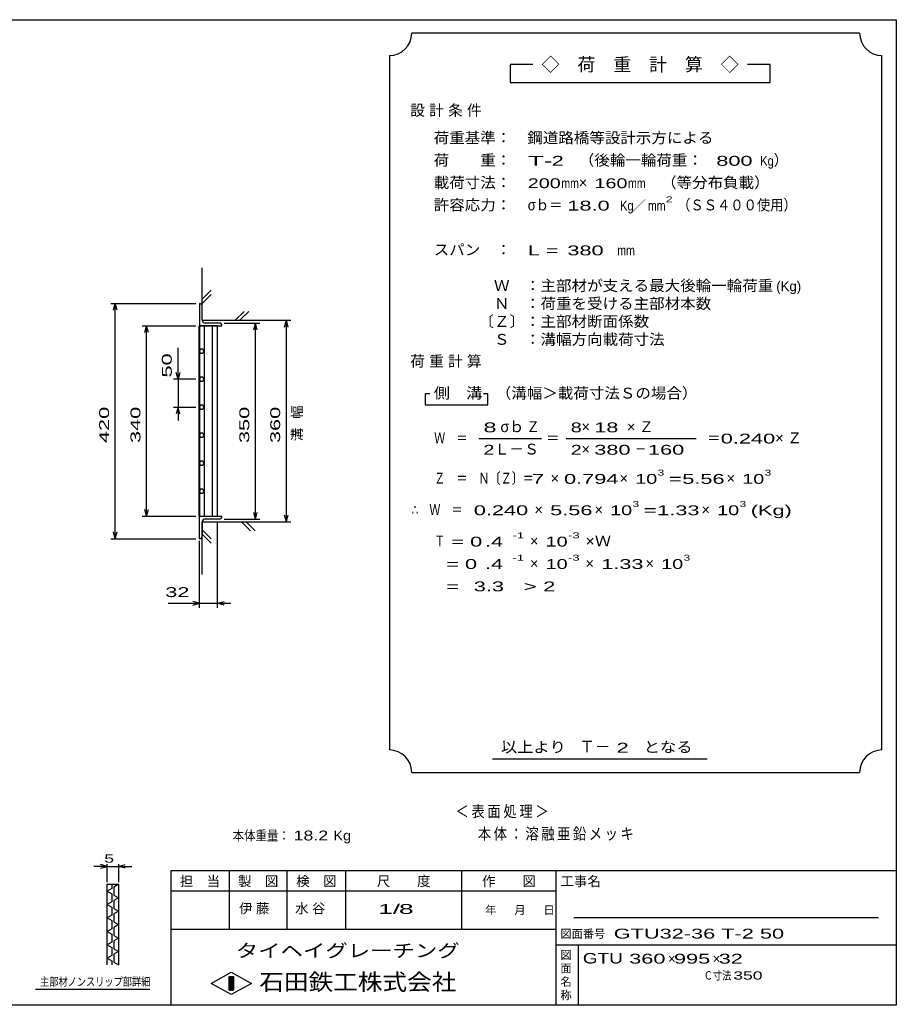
# Model space of a CAD drawing. Units: millimetres, scale not verified. Extents: x -1456 to 1385, y -1026 to 843.
# Drawn here: x -181 to 1385, y -917 to 843 of the extents above; entities that cross this region are included whole.
import ezdxf
from ezdxf.enums import TextEntityAlignment as Align

# ---------------------------------------------------------------- set-up
doc = ezdxf.new("R2010")
doc.units = ezdxf.units.MM
doc.header["$LTSCALE"] = 8
for name, color, linetype, lineweight in [('0_2', 150, 'Continuous', 25), ('16', 3, 'Continuous', 25), ('22', 4, 'Continuous', 25), ('24', 2, 'Continuous', 25), ('32', 4, 'Continuous', 25)]:
    doc.layers.add(name, color=color, linetype=linetype, lineweight=lineweight)
doc.styles.add('ベクトル', font='')
doc.styles.get('ベクトル').set_extended_font_data('ベクトル')

msp = doc.modelspace()

# ---------------------------------------------------------------- linework, layer by layer
at = {"layer": '0_2'}
for p, q in [((-1383.2, 842.8), (1384.8, 842.8)), ((1384.8, 842.8), (1384.8, -917.2)), ((1384.8, -677.2), (88.8, -677.2)), ((88.8, -677.2), (88.8, -917.2)), ((192.8, -677.2), (192.8, -781.2)), ((296.8, -781.2), (296.8, -677.2)), ((400.8, -677.2), (400.8, -781.2)), ((608.8, -781.2), (608.8, -677.2)), ((776.8, -677.2), (776.8, -917.2)), ((776.8, -713.2), (88.8, -713.2)), ((1352.8, -761.2), (808.8, -761.2)), ((88.8, -781.2), (776.8, -781.2)), ((776.8, -809.2), (1384.8, -809.2)), ((816.8, -917.2), (816.8, -809.2)), ((160.8, -878), (196.8, -858)), ((196.8, -858), (232.8, -878)), ((196.8, -898), (160.8, -878)), ((192.8, -866), (200.8, -866)), ((192.8, -890), (192.8, -866)), ((192.8, -866), (194.4, -866)), ((194.4, -866), (194.4, -890)), ((196, -890), (196, -866)), ((196, -866), (197.6, -866)), ((232.8, -878), (196.8, -898)), ((197.6, -866), (197.6, -890)), ((199.2, -890), (199.2, -866)), ((199.2, -866), (200.8, -866)), ((200.8, -866), (200.8, -890)), ((200.8, -866), (200.8, -890)), ((200.8, -890), (192.8, -890)), ((194.4, -890), (196, -890)), ((197.6, -890), (199.2, -890)), ((1384.8, -917.2), (-1383.2, -917.2))]:
    msp.add_line(p, q, dxfattribs=at)
at = {"layer": '16'}
for p, q in [((140, 336), (140, 296)), ((145, 306), (145, 331)), ((175, 301), (150, 301)), ((139.3, -44), (139.3, 296)), ((139.3, 296), (140, 296)), ((140, 296), (180, 296)), ((140, 296), (140, -44)), ((172, 296), (140, 296)), ((148.5, 296), (148.5, -44)), ((163.5, -44), (163.5, 296)), ((172, -44), (172, 296)), ((141.98, 254.45), (140, 250.97)), ((140, 250.97), (142.02, 247.52)), ((145.98, 254.48), (141.98, 254.45)), ((142.02, 247.52), (146.02, 247.55)), ((148, 251), (145.98, 254.48)), ((146.02, 247.55), (148, 251.03)), ((141.98, 204.45), (140, 200.97)), ((140, 200.97), (142.02, 197.52)), ((145.98, 204.48), (141.98, 204.45)), ((142.02, 197.52), (146.02, 197.55)), ((148, 201), (145.98, 204.48)), ((146.02, 197.55), (148, 201.03)), ((141.98, 154.45), (140, 150.97)), ((140, 150.97), (142.02, 147.52)), ((145.98, 154.48), (141.98, 154.45)), ((142.02, 147.52), (146.02, 147.55)), ((148, 151), (145.98, 154.48)), ((146.02, 147.55), (148, 151.03)), ((141.98, 104.45), (140, 100.97)), ((140, 100.97), (142.02, 97.52)), ((145.98, 104.48), (141.98, 104.45)), ((142.02, 97.52), (146.02, 97.55)), ((148, 101), (145.98, 104.48)), ((146.02, 97.55), (148, 101.03)), ((141.98, 54.45), (140, 50.97)), ((145.98, 54.48), (141.98, 54.45)), ((148, 51), (145.98, 54.48)), ((140, 50.97), (142.02, 47.52)), ((142.02, 47.52), (146.02, 47.55)), ((146.02, 47.55), (148, 51.03)), ((141.98, 4.45), (140, 0.97)), ((140, 0.97), (142.02, -2.48)), ((145.98, 4.48), (141.98, 4.45)), ((148, 1), (145.98, 4.48)), ((146.02, -2.45), (148, 1.03)), ((142.02, -2.48), (146.02, -2.45)), ((140, -44), (139.3, -44)), ((140, -44), (180, -44)), ((140, -84), (140, -44)), ((140, -44), (172, -44)), ((175, -49), (150, -49)), ((145, -54), (145, -79))]:
    msp.add_line(p, q, dxfattribs=at)
for centre, start, end in [((140, 331), 0, 90), ((150, 306), 180, 270), ((175, 296), 0, 90), ((150, -54), 90, 180), ((175, -44), 270, 0), ((140, -79), 270, 0)]:
    msp.add_arc(centre, 5, start, end, dxfattribs=at)
at = {"layer": '22'}
for p, q in [((145, 306), (145, 400)), ((145, 344), (161, 360)), ((145, 336), (161, 352)), ((-18.4, 336), (133.6, 336)), ((-13.6, 324), (-10.4, 336)), ((-7.2, 324), (-10.4, 336)), ((-10.4, -84), (-10.4, 336)), ((204, 306), (220, 322)), ((212, 306), (228, 322)), ((145, 306), (303.2, 306)), ((184, 301), (248, 301)), ((236.8, 289), (240, 301)), ((243.2, 289), (240, 301)), ((240, -49), (240, 301)), ((292, 294), (295.2, 306)), ((298.4, 294), (295.2, 306)), ((295.2, -54), (295.2, 306)), ((37.6, 296), (133.6, 296)), ((42.4, 284), (45.6, 296)), ((48.8, 284), (45.6, 296)), ((45.6, -44), (45.6, 296)), ((101.6, 201), (101.6, 257)), ((101.6, 201), (98.4, 213)), ((104.8, 213), (101.6, 201)), ((133.6, 201), (93.6, 201)), ((101.6, 201), (101.6, 151)), ((93.6, 151), (133.6, 151)), ((101.6, 151), (98.4, 139)), ((104.8, 139), (101.6, 151)), ((101.6, 151), (101.6, 127)), ((45.6, -44), (42.4, -32)), ((45.6, -44), (48.8, -32)), ((37.6, -44), (133.6, -44)), ((184, -49), (248, -49)), ((240, -49), (236.8, -37)), ((240, -49), (243.2, -37)), ((295.2, -54), (292, -42)), ((295.2, -54), (298.4, -42)), ((145, -54), (303.2, -54)), ((145, -148), (145, -54)), ((161, -84), (145, -68)), ((172, -207.4), (172, -55.4)), ((231.2, -70), (215.2, -54)), ((239.2, -70), (223.2, -54)), ((-18.4, -84), (133.6, -84)), ((-10.4, -84), (-13.6, -72)), ((-10.4, -84), (-7.2, -72)), ((140, -207.4), (140, -88)), ((161, -92), (145, -76)), ((84, -199.4), (140, -199.4)), ((140, -199.4), (128, -196.2)), ((128, -202.6), (140, -199.4)), ((140, -199.4), (172, -199.4)), ((172, -199.4), (184, -196.2)), ((184, -202.6), (172, -199.4)), ((172, -199.4), (196, -199.4))]:
    msp.add_line(p, q, dxfattribs=at)
at = {"layer": '24', "color": 4}
for p, q in [((1319.2, 818.8), (519.2, 818.8)), ((479.2, 778.8), (479.2, -461.2)), ((1359.2, -461.2), (1359.2, 778.8)), ((735.2, 762.8), (695.2, 762.8)), ((695.2, 762.8), (695.2, 730.8)), ((1159.2, 762.8), (1119.2, 762.8)), ((1159.2, 730.8), (1159.2, 762.8)), ((695.2, 730.8), (1159.2, 730.8)), ((551.2, 174.8), (543.2, 174.8)), ((543.2, 174.8), (543.2, 154.8)), ((655.2, 174.8), (647.2, 174.8)), ((655.2, 154.8), (655.2, 174.8)), ((543.2, 154.8), (655.2, 154.8)), ((639.2, 94.8), (751.2, 94.8)), ((795.2, 94.8), (1027.2, 94.8)), ((663.2, -477.2), (1047.2, -477.2)), ((519.2, -501.2), (1319.2, -501.2))]:
    msp.add_line(p, q, dxfattribs=at)
for centre, start, end in [((479.2, 818.8), 270, 0), ((1359.2, 818.8), 180, 270), ((479.2, -501.2), 0, 90), ((1359.2, -501.2), 90, 180)]:
    msp.add_arc(centre, 40, start, end, dxfattribs=at)
at = {"layer": '32'}
for p, q in [((-24.8, -669.2), (-36.8, -666)), ((-24.8, -697.2), (-24.8, -665.2)), ((-4.8, -665.2), (-4.8, -697.2)), ((-4.8, -669.2), (7.2, -666)), ((-24.8, -669.2), (-48.8, -669.2)), ((-36.8, -672.4), (-24.8, -669.2)), ((-24.8, -669.2), (-4.8, -669.2)), ((7.2, -672.4), (-4.8, -669.2)), ((-4.8, -669.2), (19.2, -669.2)), ((-24.8, -701.2), (-4.8, -701.2)), ((-24.8, -845.2), (-24.8, -701.2)), ((-16.8, -701.2), (-16.8, -708.4)), ((-4.8, -701.2), (-12.8, -706)), ((-4.8, -701.2), (-4.8, -845.2)), ((-16.8, -708.4), (-24.8, -713.2)), ((-24.8, -713.2), (-16.8, -718)), ((-16.8, -718), (-16.8, -732.4)), ((-12.8, -706), (-12.8, -720.4)), ((-12.8, -720.4), (-4.8, -725.2)), ((-16.8, -732.4), (-24.8, -737.2)), ((-24.8, -737.2), (-16.8, -742)), ((-4.8, -725.2), (-12.8, -730)), ((-12.8, -730), (-12.8, -744.4)), ((-16.8, -756.4), (-24.8, -761.2)), ((-16.8, -742), (-16.8, -756.4)), ((-12.8, -744.4), (-4.8, -749.2)), ((-4.8, -749.2), (-12.8, -754)), ((-12.8, -754), (-12.8, -768.4)), ((-24.8, -761.2), (-16.8, -766)), ((-16.8, -766), (-16.8, -780.4)), ((-12.8, -768.4), (-4.8, -773.2)), ((-4.8, -773.2), (-12.8, -778)), ((-16.8, -780.4), (-24.8, -785.2)), ((-24.8, -785.2), (-16.8, -790)), ((-16.8, -790), (-16.8, -804.4)), ((-12.8, -778), (-12.8, -792.4)), ((-16.8, -804.4), (-24.8, -809.2)), ((-24.8, -809.2), (-16.8, -814)), ((-12.8, -792.4), (-4.8, -797.2)), ((-4.8, -797.2), (-12.8, -802)), ((-12.8, -802), (-12.8, -816.4)), ((-16.8, -814), (-16.8, -828.4)), ((-12.8, -816.4), (-4.8, -821.2)), ((-4.8, -821.2), (-12.8, -826)), ((-12.8, -826), (-12.8, -840.4)), ((-16.8, -828.4), (-24.8, -833.2)), ((-24.8, -833.2), (-16.8, -838)), ((-16.8, -838), (-16.8, -845.2)), ((-12.8, -840.4), (-4.8, -845.2)), ((51.2, -889.2), (-152.8, -889.2))]:
    msp.add_line(p, q, dxfattribs=at)

# ---------------------------------------------------------------- texts
at = {"layer": '0_2', "style": 'ベクトル'}
for s, height, p in [('担\u3000当', 17.6, (104.8, -695.6)), ('製\u3000図', 17.6, (208.8, -695.6)), ('検\u3000図', 17.6, (312.8, -695.6)), ('尺\u3000\u3000度', 17.6, (456.8, -695.6)), ('作\u3000\u3000図', 17.6, (644.8, -695.6)), ('工事名', 17.6, (784.8, -695.6)), ('年', 14.66, (650.4, -747.2)), ('月', 14.66, (702.4, -747.2)), ('日', 14.66, (754.4, -747.2)), ('図面番号', 14.66, (784.8, -789.6)), ('図', 14.66, (784.8, -827.2)), ('面', 14.66, (784.8, -851.2)), ('名', 14.66, (784.8, -875.2)), ('称', 14.66, (784.8, -899.2))]:
    msp.add_text(s, height=height, dxfattribs=at).set_placement(p, align=Align.MIDDLE_LEFT)
at = {"layer": '0_2', "color": 222, "style": 'ベクトル'}
for s, height, width, p in [('タイヘイグレーチング', 23.46, 1.25, (204.8, -819.6)), ('石田鉄工株式会社', 29.33, 1.1, (246.8, -875.6))]:
    msp.add_text(s, height=height, dxfattribs=dict(at, width=width)).set_placement(p, align=Align.MIDDLE_LEFT)
at = {"layer": '22', "color": 2, "style": 'ベクトル', "width": 1.65}
for s, p in [(' 50 ', (81.6, 193)), (' 420 ', (-30.4, 76)), (' 340 ', (25.6, 76)), (' 350 ', (220, 76)), (' 360 ', (275.2, 76))]:
    msp.add_text(s, height=17.6, rotation=90, dxfattribs=at).set_placement(p, align=Align.MIDDLE_LEFT)
at = {"layer": '22', "color": 2, "style": 'ベクトル'}
for s, height, width, p in [(' 32 ', 17.6, 1.65, (68, -179.4)), ('本体重量：', 17.6, 0.85, (199.2, -614)), (' 18.2', 17.6, 1.35, (299.2, -614)), ('Kg', 17.6, 1.1, (379.2, -614)), ('1/', 17.6, 2, (459.2, -745.2)), (' 8 ', 17.6, 2, (483.2, -745.2)), ('GTU32-36 T-2 50       ', 17.6, 1.65, (880, -789.2)), ('GTU', 18.77, 1.35, (824.8, -833.2)), (' 360 ', 17.6, 1.65, (896.8, -834)), (' 995 ', 17.6, 1.65, (976.8, -834)), (' 32 ', 17.6, 1.65, (1056.8, -834)), ('Ｃ寸法：', 14.66, 0.8, (1040.8, -864)), (' 350 ', 14.66, 1.6, (1084.8, -864))]:
    msp.add_text(s, height=height, dxfattribs=dict(at, width=width)).set_placement(p, align=Align.MIDDLE_LEFT)
for p in [(976.8, -834), (1056.8, -834)]:
    msp.add_text('×', height=17.6, dxfattribs=at).set_placement(p, align=Align.MIDDLE_LEFT)
at = {"layer": '22', "color": 2, "insert": (315.2, 90), "char_height": 17.6, "attachment_point": 4, "rotation": 90, "style": 'ベクトル'}
msp.add_mtext('\\T1.67;溝幅', dxfattribs=at)
at = {"layer": '22', "color": 2, "attachment_point": 4, "style": 'ベクトル'}
for s, insert, char_height in [('\\T1.2;\\W0.85;＜表面処理＞', (597.2, -572), 20.53), ('\\T1.19;\\W0.85;本体：溶融亜鉛メッキ', (637.2, -612), 20.53), ('\\T1.25;伊藤\u3000', (210.8, -745.2), 17.6), ('\\T1.25;水谷\u3000', (310.8, -745.2), 17.6)]:
    msp.add_mtext(s, dxfattribs=dict(at, insert=insert, char_height=char_height))
at = {"layer": '24', "style": 'ベクトル'}
for s, height, p in [('◇\u3000荷\u3000重\u3000計\u3000算\u3000◇', 23.46, (751.2, 762.8)), ('）', 19.35, (1165.6, 592)), ('×', 19.35, (817.6, 552)), ('／', 17.6, (913.2, 510.8)), ('(Kg)', 17.6, (1170.4, 366.8)), ('σｂ', 19.35, (677.6, 116)), ('×', 19.35, (822.4, 116)), ('Ｌ－Ｓ', 19.35, (667.2, 76)), ('×', 19.35, (822.4, 76)), ('×', 19.35, (767.2, 24)), ('×', 19.35, (890.4, 24)), ('×', 19.35, (1081.6, 24)), ('×', 19.35, (738.4, -32)), ('×', 19.35, (845.6, -32)), ('×', 19.35, (1036.8, -32)), ('×', 19.35, (730.4, -88)), ('×', 19.35, (730.4, -128)), ('×', 19.35, (829.6, -128)), ('×', 19.35, (936.8, -128)), ('Ｔ－', 20.53, (818.4, -455.2))]:
    msp.add_text(s, height=height, dxfattribs=at).set_placement(p, align=Align.MIDDLE_LEFT)
for s, height, width, p in [('荷重基準：\u3000', 19.35, 1.05, (558.4, 632)), ('鋼道路橋等設計示方による', 19.35, 1.05, (725.6, 632)), ('荷\u3000\u3000重：\u3000', 19.35, 1.05, (558.4, 592)), ('T-', 17.6, 2, (726.4, 590.8)), (' 2 ', 17.6, 1.65, (758.4, 590.8)), ('（後輪一輪荷重：', 19.35, 1.05, (817.6, 592)), ('  800', 17.6, 1.65, (1041.6, 590.8)), ('Kg', 17.6, 0.85, (1141.6, 590.8)), ('載荷寸法：\u3000', 19.35, 1.05, (558.4, 552)), ('\u3000（等分布負載）', 19.35, 1.05, (936.8, 552)), ('200', 17.6, 1.5, (726.4, 550.8)), ('mm', 17.6, 0.8, (786.4, 550.8)), ('160', 17.6, 1.5, (845.6, 550.8)), ('mm', 17.6, 0.8, (905.6, 550.8)), ('許容応力：\u3000', 19.35, 1.05, (558.4, 512)), ('σｂ＝', 19.35, 0.9, (726.4, 512)), (' 18.0', 17.6, 1.65, (786.4, 510.8)), ('Kg', 17.6, 0.85, (891.2, 510.8)), ('mm', 17.6, 0.8, (941.2, 510.8)), ('2', 10.56, 1.5, (973.2, 522)), ('（ＳＳ４００使用）', 19.35, 0.9, (993.2, 512)), ('スパン\u3000：\u3000', 19.35, 1.05, (558.4, 432)), ('L =', 17.6, 1.65, (726.4, 430.8)), (' 380 ', 17.6, 1.65, (786.4, 430.8)), ('mm', 17.6, 0.8, (886.4, 430.8)), ('\u3000Ｗ\u3000：主部材が支える最大後輪一輪荷重', 19.35, 1.05, (638.4, 368)), ('\u3000Ｎ\u3000：荷重を受ける主部材本数', 19.35, 1.05, (638.4, 336)), ('〔Ｚ〕：主部材断面係数', 19.35, 1.05, (638.4, 304)), ('\u3000Ｓ\u3000：溝幅方向載荷寸法', 19.35, 1.05, (638.4, 272)), ('側\u3000溝', 19.35, 1.1, (558.4, 176)), ('\u3000（溝幅＞載荷寸法Ｓの場合）', 19.35, 1.05, (641.6, 176)), ('8', 17.6, 1.8, (647.2, 114.8)), ('Ｚ', 19.35, 0.9, (724, 116)), ('8', 17.6, 1.5, (803.2, 114.8)), (' 18 ', 17.6, 1.65, (834.4, 114.8)), ('Ｗ\u3000＝', 19.35, 0.75, (559.2, 96)), ('＝', 19.35, 0.9, (759.2, 96)), ('＝', 19.35, 0.9, (1047.2, 96)), ('0.240', 17.6, 1.65, (1071.2, 94.8)), ('2', 17.6, 1.5, (647.2, 74.8)), ('2', 17.6, 1.5, (803.2, 74.8)), (' 380 ', 17.6, 1.65, (834.4, 74.8)), ('－', 19.35, 0.75, (918.4, 76)), (' 160 ', 17.6, 1.65, (930.4, 74.8)), ('Ｚ\u3000＝\u3000Ｎ〔Ｚ〕＝', 19.35, 0.75, (559.2, 24)), ('3', 10.56, 1.5, (958.4, 34)), ('3', 10.56, 1.5, (1149.6, 34)), (' 7 ', 17.6, 1.65, (723.2, 22.8)), ('0.794', 17.6, 1.65, (791.2, 22.8)), ('10', 17.6, 1.5, (918.4, 22.8)), ('=', 17.6, 1.7, (978.4, 22.8)), ('5.56', 17.6, 1.65, (1002.4, 22.8)), ('10', 17.6, 1.5, (1109.6, 22.8)), ('3', 10.56, 1.5, (913.6, -22)), ('3', 10.56, 1.5, (1104.8, -22)), ('∴\u3000Ｗ\u3000＝', 19.35, 0.75, (519.2, -32)), (' 0.240', 17.6, 1.65, (619.2, -33.2)), ('5.56', 17.6, 1.65, (766.4, -33.2)), ('10', 17.6, 1.5, (873.6, -33.2)), ('=', 17.6, 1.7, (933.6, -33.2)), ('1.33', 17.6, 1.65, (957.6, -33.2)), ('10', 17.6, 1.5, (1064.8, -33.2)), ('(Kg)', 17.6, 1.65, (1124.8, -33.2)), ('Ｔ', 19.35, 0.75, (559.2, -88)), (' = 0', 17.6, 1.65, (579.2, -89.2)), (' .4 ', 17.6, 1.65, (639.2, -89.2)), ('-1', 10.56, 1.65, (699.2, -78)), ('10', 17.6, 1.5, (758.4, -89.2)), ('-3', 10.56, 1.65, (798.4, -78)), ('×Ｗ', 19.35, 1.1, (829.6, -88)), ('  = 0', 17.6, 1.65, (559.2, -129.2)), (' .4 ', 17.6, 1.65, (639.2, -129.2)), ('-1', 10.56, 1.65, (699.2, -118)), ('10', 17.6, 1.5, (758.4, -129.2)), ('-3', 10.56, 1.65, (798.4, -118)), ('1.33', 17.6, 1.65, (857.6, -129.2)), ('10', 17.6, 1.5, (964.8, -129.2)), ('3', 10.56, 1.5, (1004.8, -118)), ('  =', 17.6, 1.65, (559.2, -169.2)), (' 3.3', 17.6, 1.65, (619.2, -169.2)), ('>', 17.6, 1.7, (719.2, -169.2)), (' 2 ', 17.6, 1.65, (743.2, -169.2)), ('以上より\u3000', 19.35, 1.1, (678.4, -456)), (' 2 ', 17.6, 1.65, (874.4, -457.2)), ('となる', 19.35, 1.1, (933.6, -456))]:
    msp.add_text(s, height=height, dxfattribs=dict(at, width=width)).set_placement(p, align=Align.MIDDLE_LEFT)
at = {"layer": '24', "char_height": 19.35, "attachment_point": 4, "style": 'ベクトル'}
for s, insert in [('\\T1.28;設計条件', (516.4, 680)), ('\\T1.28;荷重計算', (516.4, 232)), ('\\T1.42;×Ｚ', (903.6, 116)), ('\\T1.42;×Ｚ', (1168.4, 96))]:
    msp.add_mtext(s, dxfattribs=dict(at, insert=insert))
at = {"layer": '32', "color": 2, "style": 'ベクトル'}
for s, width, p in [(' 5 ', 1.6, (-38.8, -655.2)), ('主部材ノンスリップ部詳細', 0.8, (-144.8, -875.2))]:
    msp.add_text(s, height=14.66, dxfattribs=dict(at, width=width)).set_placement(p, align=Align.MIDDLE_LEFT)

doc.saveas('drawing.dxf')
